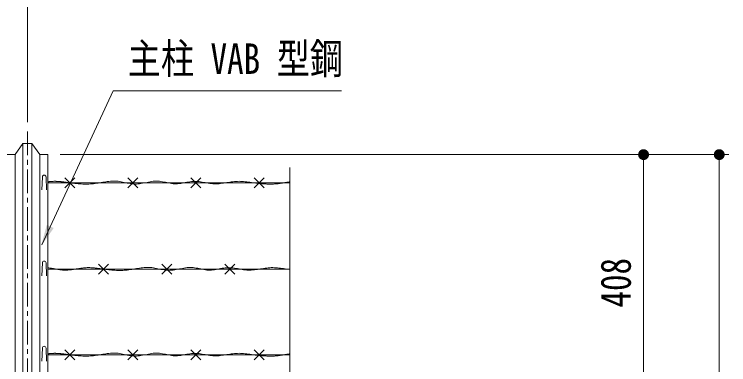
# Model space of a CAD drawing. Units: millimetres, scale not verified. Extents: x -4455 to 4455, y -3150 to 3150.
# Drawn here: x -1514 to -381, y 1177 to 1733 of the extents above; entities that cross this region are included whole.
import ezdxf
from ezdxf.enums import TextEntityAlignment as Align

# ---------------------------------------------------------------- set-up
doc = ezdxf.new("R2010")
doc.units = ezdxf.units.MM
doc.header["$LTSCALE"] = 30
doc.linetypes.add('USER1', pattern=[2, 1.25, -0.25, 0.25, -0.25])
doc.linetypes.add('USER2', pattern=[1.125, 0.75, -0.125, 0.125, -0.125])
for name, color, linetype, lineweight in [('0-0_D-STR-TXT', 3, 'Continuous', 13), ('0-1_D-STR2', 1, 'Continuous', 13), ('0-2_D-STR-DIM', 4, 'Continuous', 13), ('0-3_D-BMK', 2, 'USER2', 13), ('0-4_D-STR1', 1, 'Continuous', 18), ('0-D_SUNPOU', 1, 'Continuous', 18)]:
    doc.layers.add(name, color=color, linetype=linetype, lineweight=lineweight)
doc.styles.add('ＭＳ ゴシック', font='')
doc.styles.get('ＭＳ ゴシック').set_extended_font_data('MS Gothic')

# ---------------------------------------------------------------- blocks, each defined once
blk = doc.blocks.new('M1')
at = {"layer": '0-D_SUNPOU'}
blk.add_line((-7.5, 0), (-57.86, 0), dxfattribs=at)
for points in [[(0, 0), (-7.5, 0), (-7.44, 0.94)], [(0, 0), (-7.44, -0.94), (-7.5, 0)], [(0, 0), (-7.44, 0.94), (-7.26, 1.87)], [(0, 0), (-7.26, -1.87), (-7.44, -0.94)], [(0, 0), (-7.26, 1.87), (-6.97, 2.76)], [(0, 0), (-6.97, -2.76), (-7.26, -1.87)], [(0, 0), (-6.97, 2.76), (-6.57, 3.61)], [(0, 0), (-6.57, -3.61), (-6.97, -2.76)], [(0, 0), (-6.57, 3.61), (-6.07, 4.41)], [(0, 0), (-6.07, -4.41), (-6.57, -3.61)], [(0, 0), (-6.07, 4.41), (-5.47, 5.13)], [(0, 0), (-5.47, -5.13), (-6.07, -4.41)], [(0, 0), (-5.47, 5.13), (-4.78, 5.78)], [(0, 0), (-4.78, -5.78), (-5.47, -5.13)], [(0, 0), (-4.78, 5.78), (-4.02, 6.33)], [(0, 0), (-4.02, -6.33), (-4.78, -5.78)], [(0, 0), (-4.02, 6.33), (-3.19, 6.79)], [(0, 0), (-3.19, -6.79), (-4.02, -6.33)], [(0, 0), (-3.19, 6.79), (-2.32, 7.13)], [(0, 0), (-2.32, -7.13), (-3.19, -6.79)], [(0, 0), (-2.32, 7.13), (-1.41, 7.37)], [(0, 0), (-1.41, -7.37), (-2.32, -7.13)], [(0, 0), (-1.41, 7.37), (-0.47, 7.49)], [(0, 0), (-0.47, -7.49), (-1.41, -7.37)], [(0, 0), (-0.47, 7.49), (0.47, 7.49)], [(0, 0), (0.47, -7.49), (-0.47, -7.49)], [(0, 0), (0.47, 7.49), (1.41, 7.37)], [(0, 0), (1.41, 7.37), (2.32, 7.13)], [(0, 0), (2.32, 7.13), (3.19, 6.79)], [(0, 0), (3.19, 6.79), (4.02, 6.33)], [(0, 0), (4.02, 6.33), (4.78, 5.78)], [(0, 0), (4.78, 5.78), (5.47, 5.13)], [(0, 0), (5.47, 5.13), (6.07, 4.41)], [(0, 0), (6.07, 4.41), (6.57, 3.61)], [(0, 0), (6.57, 3.61), (6.97, 2.76)], [(0, 0), (6.97, 2.76), (7.26, 1.87)], [(0, 0), (7.26, 1.87), (7.44, 0.94)], [(0, 0), (7.44, 0.94), (7.5, 0)], [(0, 0), (1.41, -7.37), (0.47, -7.49)], [(0, 0), (2.32, -7.13), (1.41, -7.37)], [(0, 0), (3.19, -6.79), (2.32, -7.13)], [(0, 0), (4.02, -6.33), (3.19, -6.79)], [(0, 0), (4.78, -5.78), (4.02, -6.33)], [(0, 0), (5.47, -5.13), (4.78, -5.78)], [(0, 0), (6.07, -4.41), (5.47, -5.13)], [(0, 0), (6.57, -3.61), (6.07, -4.41)], [(0, 0), (6.97, -2.76), (6.57, -3.61)], [(0, 0), (7.26, -1.87), (6.97, -2.76)], [(0, 0), (7.44, -0.94), (7.26, -1.87)], [(0, 0), (7.5, 0), (7.44, -0.94)]]:
    blk.add_solid(points, dxfattribs=at)

msp = doc.modelspace()

# ---------------------------------------------------------------- linework, layer by layer
at = {"layer": '0-0_D-STR-TXT', "color": 7, "lineweight": 9}
msp.add_lwpolyline([(-994.7, 1611.09), (-1356.87, 1611.09), (-1470.33, 1366.95)], dxfattribs=at)
at = {"layer": '0-0_D-STR-TXT', "color": 7}
msp.add_solid([(-1471.3, 1364.87), (-1462.2, 1398.68), (-1451.33, 1393.63)], dxfattribs=at)
at = {"layer": '0-1_D-STR2'}
for p, q in [((-1433.63, 1473.46), (-1417.77, 1457.6)), ((-1417.77, 1473.46), (-1433.63, 1457.6)), ((-1333.63, 1473.46), (-1317.77, 1457.6)), ((-1317.77, 1473.46), (-1333.63, 1457.6)), ((-1233.63, 1473.46), (-1217.77, 1457.6)), ((-1217.77, 1473.46), (-1233.63, 1457.6)), ((-1133.63, 1473.46), (-1117.77, 1457.6)), ((-1117.77, 1473.46), (-1133.63, 1457.6)), ((-1460.51, 1465.53), (-1076.85, 1465.53)), ((-1460.51, 1328.59), (-1076.85, 1328.59)), ((-1380.05, 1336.52), (-1364.19, 1320.65)), ((-1364.19, 1336.52), (-1380.05, 1320.65)), ((-1280.05, 1336.52), (-1264.19, 1320.65)), ((-1264.19, 1336.52), (-1280.05, 1320.65)), ((-1180.05, 1336.52), (-1164.19, 1320.65)), ((-1164.19, 1336.52), (-1180.05, 1320.65)), ((-1460.51, 1192.64), (-1076.85, 1192.64)), ((-1433.63, 1200.57), (-1417.77, 1184.71)), ((-1417.77, 1200.57), (-1433.63, 1184.71)), ((-1333.63, 1200.57), (-1317.77, 1184.71)), ((-1317.77, 1200.57), (-1333.63, 1184.71)), ((-1233.63, 1200.57), (-1217.77, 1184.71)), ((-1217.77, 1200.57), (-1233.63, 1184.71)), ((-1133.63, 1200.57), (-1117.77, 1184.71)), ((-1117.77, 1200.57), (-1133.63, 1184.71))]:
    msp.add_line(p, q, dxfattribs=at)
for points in [[(-1453.21, 1467.69), (-1453.88, 1467.66), (-1454.54, 1467.61), (-1455.2, 1467.56), (-1455.87, 1467.51), (-1456.53, 1467.45), (-1457.19, 1467.38), (-1457.86, 1467.31), (-1458.52, 1467.24), (-1459.18, 1467.16), (-1459.85, 1467.08), (-1460.51, 1466.99)], [(-1427.32, 1465.53), (-1427.99, 1465.63), (-1428.65, 1465.73), (-1429.32, 1465.83), (-1429.98, 1465.93), (-1430.64, 1466.03), (-1431.31, 1466.13), (-1431.97, 1466.22), (-1432.64, 1466.32), (-1433.3, 1466.41), (-1433.96, 1466.5), (-1434.63, 1466.59), (-1435.29, 1466.68), (-1435.96, 1466.77), (-1436.62, 1466.85), (-1437.28, 1466.93), (-1437.95, 1467.01), (-1438.61, 1467.09), (-1439.28, 1467.16), (-1439.94, 1467.23), (-1440.6, 1467.3), (-1441.27, 1467.36), (-1441.93, 1467.42), (-1442.59, 1467.48), (-1443.26, 1467.53), (-1443.92, 1467.57), (-1444.59, 1467.62), (-1445.25, 1467.66), (-1445.91, 1467.69), (-1446.58, 1467.72), (-1447.24, 1467.74), (-1447.9, 1467.76), (-1448.57, 1467.77), (-1449.23, 1467.78), (-1449.9, 1467.78), (-1450.56, 1467.78), (-1451.22, 1467.76), (-1451.89, 1467.75), (-1452.55, 1467.72), (-1453.21, 1467.69)], [(-1419.98, 1464.7), (-1422.43, 1464.97), (-1424.87, 1465.25), (-1427.32, 1465.53)], [(-1325.05, 1463.61), (-1327.48, 1463.85), (-1329.9, 1464.19), (-1332.32, 1464.6), (-1334.74, 1465.06), (-1337.16, 1465.56), (-1339.58, 1466.07), (-1342, 1466.56), (-1344.42, 1467.03), (-1346.84, 1467.45), (-1349.27, 1467.79), (-1351.69, 1468.03), (-1354.11, 1468.17), (-1356.54, 1468.19), (-1358.97, 1468.11), (-1361.39, 1467.95), (-1363.82, 1467.71), (-1366.25, 1467.41), (-1368.69, 1467.06), (-1371.12, 1466.67), (-1373.55, 1466.26), (-1375.99, 1465.83), (-1378.42, 1465.41), (-1380.86, 1465), (-1383.3, 1464.61), (-1385.74, 1464.26), (-1388.18, 1463.96), (-1390.62, 1463.72), (-1393.07, 1463.54), (-1395.51, 1463.43), (-1397.95, 1463.37), (-1400.4, 1463.37), (-1402.84, 1463.41), (-1405.29, 1463.5), (-1407.74, 1463.63), (-1410.18, 1463.79), (-1412.63, 1463.98), (-1415.08, 1464.2), (-1417.53, 1464.44), (-1419.98, 1464.7)], [(-1230.42, 1467.62), (-1232.86, 1467.4), (-1235.29, 1467.08), (-1237.72, 1466.69), (-1240.15, 1466.26), (-1242.58, 1465.8), (-1245.02, 1465.34), (-1247.45, 1464.9), (-1249.88, 1464.5), (-1252.31, 1464.18), (-1254.73, 1463.94), (-1257.16, 1463.83), (-1259.58, 1463.84), (-1262.01, 1464.01), (-1264.43, 1464.31), (-1266.85, 1464.7), (-1269.27, 1465.16), (-1271.69, 1465.66), (-1274.11, 1466.18), (-1276.53, 1466.69), (-1278.95, 1467.16), (-1281.37, 1467.56), (-1283.79, 1467.87), (-1286.21, 1468.05), (-1288.63, 1468.09), (-1291.06, 1467.99), (-1293.49, 1467.77), (-1295.91, 1467.45), (-1298.34, 1467.06), (-1300.77, 1466.61), (-1303.2, 1466.13), (-1305.63, 1465.63), (-1308.06, 1465.13), (-1310.49, 1464.67), (-1312.92, 1464.25), (-1315.35, 1463.91), (-1317.78, 1463.65), (-1320.21, 1463.5), (-1322.63, 1463.49), (-1325.05, 1463.61)], [(-1135.47, 1465.53), (-1137.91, 1465.9), (-1140.36, 1466.26), (-1142.8, 1466.6), (-1145.24, 1466.91), (-1147.68, 1467.19), (-1150.12, 1467.42), (-1152.56, 1467.61), (-1155, 1467.73), (-1157.44, 1467.78), (-1159.87, 1467.75), (-1162.31, 1467.64), (-1164.75, 1467.44), (-1167.19, 1467.18), (-1169.63, 1466.86), (-1172.06, 1466.5), (-1174.5, 1466.12), (-1176.94, 1465.72), (-1179.37, 1465.33), (-1181.81, 1464.95), (-1184.24, 1464.61), (-1186.68, 1464.3), (-1189.11, 1464.05), (-1191.54, 1463.88), (-1193.97, 1463.79), (-1196.41, 1463.8), (-1198.84, 1463.92), (-1201.27, 1464.15), (-1203.7, 1464.46), (-1206.13, 1464.84), (-1208.56, 1465.26), (-1210.98, 1465.7), (-1213.41, 1466.15), (-1215.84, 1466.57), (-1218.27, 1466.96), (-1220.7, 1467.29), (-1223.13, 1467.54), (-1225.56, 1467.69), (-1227.99, 1467.72), (-1230.42, 1467.62)], [(-1122.55, 1464.14), (-1123.72, 1464.25), (-1124.9, 1464.36), (-1126.07, 1464.48), (-1127.25, 1464.6), (-1128.42, 1464.73), (-1129.6, 1464.86), (-1130.77, 1464.99), (-1131.95, 1465.12), (-1133.12, 1465.26), (-1134.3, 1465.39), (-1135.47, 1465.53), (-1135.47, 1465.53)], [(-1076.85, 1467.06), (-1078.02, 1466.87), (-1079.19, 1466.68), (-1080.36, 1466.49), (-1081.52, 1466.29), (-1082.69, 1466.09), (-1083.86, 1465.88), (-1085.03, 1465.68), (-1086.2, 1465.48), (-1087.37, 1465.27), (-1088.54, 1465.08), (-1089.71, 1464.88), (-1090.88, 1464.7), (-1092.05, 1464.52), (-1093.22, 1464.35), (-1094.39, 1464.19), (-1095.56, 1464.05), (-1096.73, 1463.91), (-1097.91, 1463.8), (-1099.08, 1463.69), (-1100.25, 1463.61), (-1101.42, 1463.53), (-1102.59, 1463.47), (-1103.77, 1463.43), (-1104.94, 1463.39), (-1106.11, 1463.37), (-1107.28, 1463.36), (-1108.46, 1463.37), (-1109.63, 1463.38), (-1110.81, 1463.41), (-1111.98, 1463.44), (-1113.15, 1463.49), (-1114.33, 1463.54), (-1115.5, 1463.6), (-1116.68, 1463.67), (-1117.85, 1463.75), (-1119.02, 1463.84), (-1120.2, 1463.93), (-1121.37, 1464.03), (-1122.55, 1464.14)], [(-1430.2, 1326.91), (-1431.65, 1326.86), (-1433.09, 1326.84), (-1434.54, 1326.85), (-1435.98, 1326.91), (-1437.42, 1327), (-1438.87, 1327.13), (-1440.31, 1327.3), (-1441.75, 1327.49), (-1443.2, 1327.7), (-1444.64, 1327.93), (-1446.08, 1328.18), (-1447.52, 1328.44), (-1448.97, 1328.7), (-1450.41, 1328.97), (-1451.85, 1329.23), (-1453.3, 1329.49), (-1454.74, 1329.73), (-1456.18, 1329.96), (-1457.62, 1330.17), (-1459.07, 1330.36), (-1460.51, 1330.51), (-1460.51, 1330.51)], [(-1373.74, 1328.59), (-1375.19, 1328.8), (-1376.64, 1329.02), (-1378.09, 1329.23), (-1379.54, 1329.44), (-1380.99, 1329.64), (-1382.44, 1329.83), (-1383.89, 1330.01), (-1385.34, 1330.18), (-1386.78, 1330.33), (-1388.23, 1330.46), (-1389.68, 1330.58), (-1391.13, 1330.68), (-1392.58, 1330.75), (-1394.03, 1330.81), (-1395.48, 1330.83), (-1396.93, 1330.83), (-1398.38, 1330.8), (-1399.82, 1330.74), (-1401.27, 1330.64), (-1402.72, 1330.52), (-1404.17, 1330.38), (-1405.62, 1330.21), (-1407.06, 1330.03), (-1408.51, 1329.83), (-1409.96, 1329.61), (-1411.41, 1329.39), (-1412.85, 1329.16), (-1414.3, 1328.93), (-1415.75, 1328.69), (-1417.19, 1328.46), (-1418.64, 1328.23), (-1420.09, 1328), (-1421.53, 1327.79), (-1422.98, 1327.6), (-1424.42, 1327.42), (-1425.87, 1327.25), (-1427.31, 1327.11), (-1428.76, 1327), (-1430.2, 1326.91)], [(-1366.39, 1327.75), (-1368.84, 1328.02), (-1371.29, 1328.3), (-1373.74, 1328.59)], [(-1271.47, 1326.66), (-1273.89, 1326.9), (-1276.32, 1327.24), (-1278.74, 1327.65), (-1281.16, 1328.11), (-1283.58, 1328.61), (-1286, 1329.12), (-1288.42, 1329.62), (-1290.84, 1330.09), (-1293.26, 1330.5), (-1295.68, 1330.84), (-1298.1, 1331.09), (-1300.53, 1331.22), (-1302.95, 1331.24), (-1305.38, 1331.16), (-1307.81, 1331), (-1310.24, 1330.76), (-1312.67, 1330.46), (-1315.1, 1330.11), (-1317.53, 1329.72), (-1319.97, 1329.31), (-1322.4, 1328.89), (-1324.84, 1328.46), (-1327.28, 1328.05), (-1329.72, 1327.66), (-1332.16, 1327.31), (-1334.6, 1327.01), (-1337.04, 1326.77), (-1339.48, 1326.6), (-1341.92, 1326.48), (-1344.37, 1326.43), (-1346.81, 1326.42), (-1349.26, 1326.47), (-1351.71, 1326.55), (-1354.15, 1326.68), (-1356.6, 1326.84), (-1359.05, 1327.03), (-1361.5, 1327.25), (-1363.94, 1327.49), (-1366.39, 1327.75)], [(-1176.84, 1330.67), (-1179.27, 1330.45), (-1181.7, 1330.13), (-1184.14, 1329.75), (-1186.57, 1329.31), (-1189, 1328.85), (-1191.43, 1328.39), (-1193.86, 1327.95), (-1196.29, 1327.56), (-1198.72, 1327.23), (-1201.15, 1327), (-1203.58, 1326.88), (-1206, 1326.9), (-1208.42, 1327.07), (-1210.84, 1327.36), (-1213.26, 1327.75), (-1215.68, 1328.21), (-1218.1, 1328.72), (-1220.52, 1329.24), (-1222.94, 1329.74), (-1225.36, 1330.21), (-1227.78, 1330.61), (-1230.2, 1330.92), (-1232.63, 1331.11), (-1235.05, 1331.14), (-1237.48, 1331.04), (-1239.9, 1330.82), (-1242.33, 1330.51), (-1244.76, 1330.11), (-1247.19, 1329.66), (-1249.62, 1329.18), (-1252.05, 1328.68), (-1254.48, 1328.19), (-1256.91, 1327.72), (-1259.34, 1327.31), (-1261.77, 1326.96), (-1264.19, 1326.7), (-1266.62, 1326.56), (-1269.05, 1326.54), (-1271.47, 1326.66)], [(-1081.89, 1328.59), (-1084.33, 1328.95), (-1086.77, 1329.31), (-1089.21, 1329.65), (-1091.65, 1329.96), (-1094.09, 1330.24), (-1096.53, 1330.48), (-1098.97, 1330.66), (-1101.41, 1330.78), (-1103.85, 1330.83), (-1106.29, 1330.81), (-1108.73, 1330.69), (-1111.17, 1330.5), (-1113.6, 1330.23), (-1116.04, 1329.91), (-1118.48, 1329.56), (-1120.92, 1329.17), (-1123.35, 1328.78), (-1125.79, 1328.38), (-1128.22, 1328.01), (-1130.66, 1327.66), (-1133.09, 1327.35), (-1135.52, 1327.11), (-1137.96, 1326.93), (-1140.39, 1326.84), (-1142.82, 1326.86), (-1145.25, 1326.98), (-1147.68, 1327.21), (-1150.11, 1327.52), (-1152.54, 1327.89), (-1154.97, 1328.31), (-1157.4, 1328.75), (-1159.83, 1329.2), (-1162.26, 1329.63), (-1164.69, 1330.01), (-1167.12, 1330.34), (-1169.55, 1330.59), (-1171.98, 1330.74), (-1174.41, 1330.77), (-1176.84, 1330.67)], [(-1453.21, 1194.8), (-1453.88, 1194.76), (-1454.54, 1194.72), (-1455.2, 1194.67), (-1455.87, 1194.62), (-1456.53, 1194.56), (-1457.19, 1194.49), (-1457.86, 1194.42), (-1458.52, 1194.35), (-1459.18, 1194.27), (-1459.85, 1194.19), (-1460.51, 1194.1), (-1460.51, 1194.1)], [(-1427.32, 1192.64), (-1427.99, 1192.74), (-1428.65, 1192.84), (-1429.32, 1192.94), (-1429.98, 1193.04), (-1430.64, 1193.14), (-1431.31, 1193.23), (-1431.97, 1193.33), (-1432.64, 1193.42), (-1433.3, 1193.52), (-1433.96, 1193.61), (-1434.63, 1193.7), (-1435.29, 1193.79), (-1435.96, 1193.88), (-1436.62, 1193.96), (-1437.28, 1194.04), (-1437.95, 1194.12), (-1438.61, 1194.2), (-1439.28, 1194.27), (-1439.94, 1194.34), (-1440.6, 1194.41), (-1441.27, 1194.47), (-1441.93, 1194.53), (-1442.6, 1194.58), (-1443.26, 1194.64), (-1443.92, 1194.68), (-1444.59, 1194.73), (-1445.25, 1194.76), (-1445.91, 1194.8), (-1446.58, 1194.83), (-1447.24, 1194.85), (-1447.91, 1194.87), (-1448.57, 1194.88), (-1449.23, 1194.89), (-1449.9, 1194.89), (-1450.56, 1194.88), (-1451.22, 1194.87), (-1451.89, 1194.85), (-1452.55, 1194.83), (-1453.21, 1194.8)], [(-1419.98, 1191.8), (-1422.43, 1192.08), (-1424.87, 1192.35), (-1427.32, 1192.64)], [(-1325.05, 1190.72), (-1327.48, 1190.96), (-1329.9, 1191.29), (-1332.32, 1191.7), (-1334.74, 1192.17), (-1337.16, 1192.67), (-1339.58, 1193.17), (-1342, 1193.67), (-1344.42, 1194.14), (-1346.84, 1194.55), (-1349.27, 1194.89), (-1351.69, 1195.14), (-1354.11, 1195.27), (-1356.54, 1195.29), (-1358.97, 1195.22), (-1361.39, 1195.05), (-1363.82, 1194.82), (-1366.25, 1194.52), (-1368.69, 1194.17), (-1371.12, 1193.78), (-1373.55, 1193.37), (-1375.99, 1192.94), (-1378.42, 1192.52), (-1380.86, 1192.11), (-1383.3, 1191.72), (-1385.74, 1191.37), (-1388.18, 1191.07), (-1390.62, 1190.83), (-1393.07, 1190.65), (-1395.51, 1190.54), (-1397.95, 1190.48), (-1400.4, 1190.48), (-1402.84, 1190.52), (-1405.29, 1190.61), (-1407.74, 1190.73), (-1410.18, 1190.9), (-1412.63, 1191.09), (-1415.08, 1191.31), (-1417.53, 1191.55), (-1419.98, 1191.8)], [(-1230.42, 1194.72), (-1232.86, 1194.5), (-1235.29, 1194.19), (-1237.72, 1193.8), (-1240.15, 1193.36), (-1242.58, 1192.91), (-1245.02, 1192.44), (-1247.45, 1192), (-1249.88, 1191.61), (-1252.31, 1191.29), (-1254.73, 1191.05), (-1257.16, 1190.93), (-1259.58, 1190.95), (-1262.01, 1191.12), (-1264.43, 1191.41), (-1266.85, 1191.8), (-1269.27, 1192.27), (-1271.69, 1192.77), (-1274.11, 1193.29), (-1276.53, 1193.8), (-1278.95, 1194.27), (-1281.37, 1194.67), (-1283.79, 1194.97), (-1286.21, 1195.16), (-1288.63, 1195.2), (-1291.06, 1195.1), (-1293.49, 1194.88), (-1295.91, 1194.56), (-1298.34, 1194.17), (-1300.77, 1193.72), (-1303.2, 1193.23), (-1305.63, 1192.73), (-1308.06, 1192.24), (-1310.49, 1191.78), (-1312.92, 1191.36), (-1315.35, 1191.01), (-1317.78, 1190.76), (-1320.21, 1190.61), (-1322.63, 1190.6), (-1325.05, 1190.72)], [(-1135.47, 1192.64), (-1137.91, 1193.01), (-1140.36, 1193.36), (-1142.8, 1193.7), (-1145.24, 1194.02), (-1147.68, 1194.3), (-1150.12, 1194.53), (-1152.56, 1194.71), (-1155, 1194.84), (-1157.44, 1194.89), (-1159.87, 1194.86), (-1162.31, 1194.75), (-1164.75, 1194.55), (-1167.19, 1194.29), (-1169.63, 1193.97), (-1172.06, 1193.61), (-1174.5, 1193.23), (-1176.94, 1192.83), (-1179.37, 1192.44), (-1181.81, 1192.06), (-1184.24, 1191.71), (-1186.68, 1191.41), (-1189.11, 1191.16), (-1191.54, 1190.99), (-1193.97, 1190.9), (-1196.41, 1190.91), (-1198.84, 1191.03), (-1201.27, 1191.26), (-1203.7, 1191.57), (-1206.13, 1191.95), (-1208.56, 1192.37), (-1210.98, 1192.81), (-1213.41, 1193.25), (-1215.84, 1193.68), (-1218.27, 1194.07), (-1220.7, 1194.4), (-1223.13, 1194.65), (-1225.56, 1194.8), (-1227.99, 1194.83), (-1230.42, 1194.72)], [(-1122.55, 1191.24), (-1123.72, 1191.35), (-1124.9, 1191.47), (-1126.07, 1191.59), (-1127.25, 1191.71), (-1128.42, 1191.84), (-1129.6, 1191.97), (-1130.77, 1192.1), (-1131.95, 1192.23), (-1133.12, 1192.37), (-1134.3, 1192.5), (-1135.47, 1192.64)], [(-1076.85, 1194.16), (-1078.02, 1193.98), (-1079.19, 1193.79), (-1080.36, 1193.6), (-1081.52, 1193.4), (-1082.69, 1193.2), (-1083.86, 1192.99), (-1085.03, 1192.79), (-1086.2, 1192.58), (-1087.37, 1192.38), (-1088.54, 1192.18), (-1089.71, 1191.99), (-1090.88, 1191.81), (-1092.05, 1191.63), (-1093.22, 1191.46), (-1094.39, 1191.3), (-1095.56, 1191.16), (-1096.73, 1191.02), (-1097.91, 1190.9), (-1099.08, 1190.8), (-1100.25, 1190.71), (-1101.42, 1190.64), (-1102.59, 1190.58), (-1103.77, 1190.53), (-1104.94, 1190.5), (-1106.11, 1190.48), (-1107.28, 1190.47), (-1108.46, 1190.48), (-1109.63, 1190.49), (-1110.81, 1190.51), (-1111.98, 1190.55), (-1113.15, 1190.59), (-1114.33, 1190.65), (-1115.5, 1190.71), (-1116.68, 1190.78), (-1117.85, 1190.86), (-1119.02, 1190.95), (-1120.2, 1191.04), (-1121.37, 1191.14), (-1122.55, 1191.24)]]:
    msp.add_lwpolyline(points, dxfattribs=at)
at = {"layer": '0-2_D-STR-DIM', "color": 1, "lineweight": 18}
for p, q in [((-1493.02, 1561.63), (-1493.02, 1862.89)), ((-1441.01, 1510.15), (-501, 1510.15)), ((-1441.01, 1510.15), (-381, 1510.15)), ((-516, 1136.51), (-516, 1475.65)), ((-396, 1475.65), (-396, -123.49))]:
    msp.add_line(p, q, dxfattribs=at)
at = {"layer": '0-2_D-STR-DIM'}
msp.add_line((-1076.85, 1489.71), (-1076.85, 574.77), dxfattribs=at)
at = {"layer": '0-3_D-BMK', "linetype": 'USER1'}
msp.add_line((-1493.02, 1546.63), (-1493.02, -385.83), dxfattribs=at)
at = {"layer": '0-4_D-STR1'}
for p, q in [((-1500.01, 1527.95), (-1500.02, -362.99)), ((-1486.01, 1527.95), (-1486.02, -362.99)), ((-1512.49, 1510.15), (-1512.5, -362.99)), ((-1473.51, 1510.15), (-1473.52, -362.99)), ((-1473.51, 1510.15), (-1460.51, 1510.15)), ((-1460.51, 1510.15), (-1460.52, -362.99)), ((-1470.03, 1454.02), (-1469.28, 1474.52)), ((-1462.53, 1454.02), (-1463.28, 1474.52)), ((-1470.03, 1317.72), (-1469.28, 1338.22)), ((-1462.53, 1317.72), (-1463.28, 1338.22)), ((-1470.03, 1182.61), (-1469.28, 1203.11)), ((-1462.53, 1182.61), (-1463.28, 1203.11))]:
    msp.add_line(p, q, dxfattribs=at)
for points in [[(-1500.01, 1527.95), (-1512.49, 1510.15), (-1525.51, 1510.15)], [(-1500.01, 1527.95), (-1486.01, 1527.95), (-1473.51, 1510.15)]]:
    msp.add_lwpolyline(points, dxfattribs=at)
for centre in [(-1466.28, 1474.52), (-1466.28, 1338.22), (-1466.28, 1203.11)]:
    msp.add_arc(centre, 3, 0, 180, dxfattribs=at)

# ---------------------------------------------------------------- block references
at = {"layer": '0-2_D-STR-DIM', "xscale": 1.15, "yscale": 1.15, "rotation": 90}
for p in [(-516, 1510.15), (-396, 1510.15)]:
    msp.add_blockref('M1', p, dxfattribs=at)

# ---------------------------------------------------------------- texts
at = {"layer": '0-0_D-STR-TXT', "style": 'ＭＳ ゴシック', "width": 0.8}
msp.add_text('主柱 VAB 型鋼', height=48.17, dxfattribs=at).set_placement((-1333.94, 1623.81), align=Align.BOTTOM_LEFT)
at = {"layer": '0-2_D-STR-DIM', "color": 3, "style": 'ＭＳ ゴシック', "width": 0.8}
msp.add_text('408', height=48.17, rotation=90, dxfattribs=at).set_placement((-521.75, 1267.58), align=Align.BOTTOM_LEFT)

doc.saveas('drawing.dxf')
